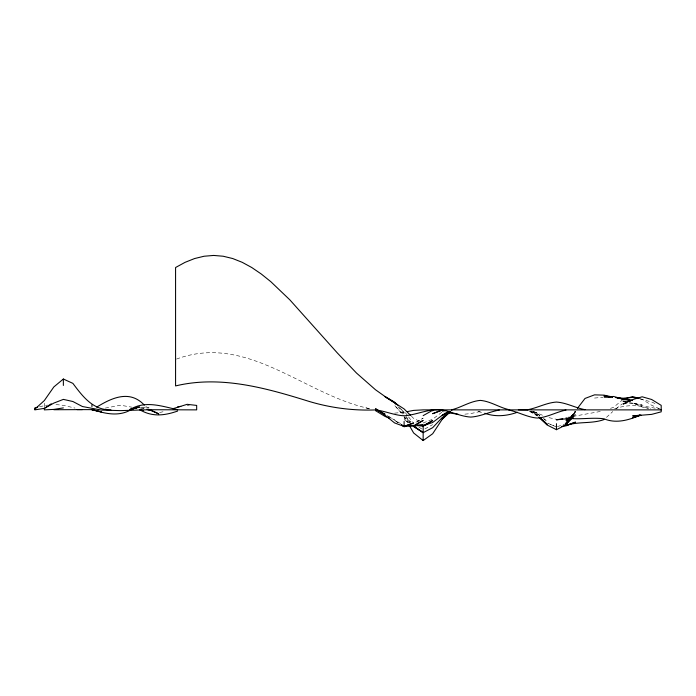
<?xml version="1.0" encoding="UTF-8"?>
<svg xmlns="http://www.w3.org/2000/svg" width="696" height="696" viewBox="0 0 696 696"><rect width="100%" height="100%" fill="white"/><g stroke="black" fill="none" stroke-linecap="round" stroke-linejoin="round"><path stroke-width="0.52" stroke-dasharray="3.48 2.61" d="M571.929 416.486L575.505 411.493L571.694 416.626M571.059 416.939L574.87 411.745M571.059 417.069L575.505 411.127L571.059 416.747M571.416 417.035L575.505 412.423L569.946 417.008M573.304 416.93L575.505 414.703L573.304 416.782M606.451 417.374L612.793 411.536M623.111 399.391L613.594 407.308L608.826 408.935M615.969 408.891L622.32 403.784M417.087 422.098L423.151 418.105L414.494 423.038M571.172 416.861L575.505 414.007L568.832 416.895M424.882 428.936L432.668 424.63M423.151 423.003L432.668 419.192L442.195 411.988L444.309 411.51M557.409 426.613L565.03 424.029M176.523 359.066C248.002 332.627 305.387 396.024 371.307 408.996M105.261 408.1L120.495 405.237L131.927 407.195M614.542 408.883C626.296 404.611 638.971 404.611 650.725 408.883M39.559 406.708L47.493 405.081M600.257 411.484L571.268 416.721M159.645 412.51L163.882 411.562M480.283 411.484L470.757 413.572L463.353 414.32M394.58 413.163L404.106 412.197M594.549 398.06L603.006 397.268M140.601 408.334L149.066 407.9L142.715 407.195M629.462 403.132L632.638 403.132L642.156 407.03L648.82 408.926M187.154 405.42L189.269 405.646M55.958 404.541L63.362 405.35L75.003 408.074M478.161 411.536L485.042 413.337M661.2 409.318L642.156 405.82L632.638 402.975L642.156 405.029L629.462 402.767M640.042 398.939L651.682 402.01L656.441 404.228M442.195 411.519L444.309 411.971M549.048 417.678L556.461 419.314M640.25 398.764L642.156 399.313L651.682 405.281L659.295 408.691M366.018 407.891L369.82 408.996M533.606 411.649L544.081 415.886M532.649 411.519L537.416 413.067L531.701 411.38L537.416 413.685L539.792 415.564M140.496 407.177L145.255 408.865M531.701 411.693L537.416 413.981L540.009 415.947M556.461 426.935L547.883 423.272L556.461 427.022M419.34 421.167L413.624 418.409L411.432 416.225M530.743 411.44L537.416 414.851M529.795 411.319L537.416 415.512M411.031 421.724L404.106 417.704L409.657 422.811M400.644 423.62L386.793 415.442L394.58 420.045M529.621 411.353L537.416 416.043M398.042 422.585L394.58 420.419L398.042 422.698M409.3 422.924L404.106 419.584L408.43 422.559M418.818 427.005L423.151 429.893M543.472 418.574L546.934 421.202L543.759 418.696M145.89 406.481L147.482 407.856M402.636 413.885L394.58 405.376L403.419 415.616M405.464 417.008L410.222 422.524M397.981 406.681L404.106 413.885M405.376 412.702L407.908 416.034M408.543 416.869L412.354 421.863M406.003 416.425L410.449 422.35M404.106 416.408L407.804 422.846M44.318 403.262L44.318 407.343M537.416 413.233L532.649 411.606L537.416 413.233M537.416 415.147L530.743 411.527L537.416 415.147M404.106 412.371L399.704 407.691L404.106 412.371"/><path stroke-width="1.04" d="M570.737 418.148L565.978 424.804L556.461 429.693L546.934 424.899L541.07 418.896M570.424 417.8L565.978 423.864L570.424 417.913M570.424 418.34L565.978 424.325L572.573 417.67M577.402 408.395L585.023 398.443L594.549 394.85L604.067 395.145L612.532 397.007M570.424 417.556L565.978 423.177L570.737 417.8M450.251 411.632L442.195 419.314L432.668 433.747L423.151 440.559L413.624 432.964L409.396 425.604M566.709 423.02L571.842 418.165M450.129 411.588L442.195 418.922L450.129 411.867M34.8 409.222L44.318 400.574L53.844 386.933L63.362 379.015L72.889 383.374C82.641 396.389 92.994 410.309 110.977 409.857M569.154 417.661L565.978 420.28L569.441 418M449.981 411.667L442.195 417.574L432.668 427.683L423.151 432.668L413.624 426.126L423.151 432.529L413.624 426.578M51.243 403.784L44.318 408.361L34.8 409.874L34.8 407.952L37.654 407.204M408.334 425.63L413.624 426.274L423.151 420.428L414.494 425.23M423.151 415.634L432.668 410.275L432.668 410.849M424.012 425.352L432.668 420.532L423.151 426.265L417.861 425.534M448.859 411.788L442.195 415.347L432.668 422.455L423.151 425.83M96.692 407.143C111.76 397.808 129.778 389.534 144.307 405.098M134.78 408.387L137.643 407.256L130.97 409.77M172.869 408.752L187.154 404.324L196.672 405.42L196.672 409.874L149.066 409.726L120.495 410.623L101.451 410.083L82.406 406.525L72.889 401.514L63.362 399.382L53.844 403.088L44.318 408.395L44.318 409.874L53.844 409.396L63.362 407.9M130.022 410.283C117.807 416.826 104.296 413.476 91.933 409.439L101.451 411.858L91.933 409.927M451.713 409.787C461.526 407.325 470.052 401.288 480.283 400.391C490.497 401.27 498.988 407.377 508.846 409.639M626.922 402.845L623.111 404.019L632.638 399.617L642.156 396.79L651.682 399.495L661.2 405.359L661.2 411.832L651.682 414.372L632.638 415.938L640.042 415.173M625.965 398.547L632.638 396.563L639.302 398.486M641.207 415.234L632.638 417.739L640.25 415.06C629.019 420.166 616.003 423.847 604.067 418.818C591.4 417.121 578.628 420.114 565.978 417.905M517.415 412.25C507.036 415.999 495.578 417.148 485.042 413.337M604.067 419.558C591.809 424.029 578.419 421.245 565.978 425.456L575.505 422.124L565.978 425.874L561.75 426.378M565.978 410.075C556.2 412.006 547.465 417.348 537.416 418.061C527.359 417.348 518.624 412.006 508.846 410.075M527.89 409.683C537.651 407.839 546.447 402.732 556.461 402.062C566.466 402.732 575.261 407.839 585.023 409.683M177.628 411.066C164.352 415.686 152.172 417.156 139.539 409.613L143.35 410.553M130.022 409.361L139.539 407.03L130.022 409.579C145.038 400.165 161.951 406.264 177.628 409.726M499.328 410.048C489.601 411.736 480.701 416.478 470.757 417.078C460.813 416.478 451.922 411.736 442.195 410.048L432.668 413.685L442.195 410.022L442.195 410.849M407.273 411.597L413.624 410.396L423.151 409.874L661.2 409.874M562.803 418.696L556.461 419.827L573.382 418.105M177.628 406.89L180.803 406.403M401.505 424.978L404.106 426.691L413.624 425.387L413.624 426.274M413.624 426.135L423.151 424.995L423.151 440.559M94.047 409.639L77.117 409.605M630.515 401.131L623.111 401.288L625.226 401.775M442.195 409.874C429.023 408.343 417 414.868 404.106 415.808C394.275 415.286 385.262 411.058 375.535 409.918C352.994 410.805 330.478 407.856 308.885 401.357C266.029 388.011 220.545 375.118 175.575 385.923L175.575 267.516L185.093 262.331L194.619 258.538L204.137 256.232L213.663 255.441L223.181 256.232L232.708 258.538L242.225 262.331L251.752 267.516L261.27 274.007L270.796 281.663L289.84 299.854L337.447 353.081L356.491 373.039L375.535 389.786L385.062 396.537L394.58 402.149L397.755 405.168M82.406 409.622L53.844 409.735M417.861 424.969L423.151 424.995M518.372 409.874L527.89 409.953M571.268 417.948L573.382 417.965M411.51 425.326L413.624 425.387M609.357 397.085L604.067 396.859L613.594 396.468L623.111 399.069L617.822 398.069M458.064 414.216L448.537 412.885M615.708 397.459L623.111 398.234L632.638 397.381L637.928 398.495M617.822 398.103L632.638 400.557L615.708 397.581M612.532 397.12L604.067 395.911L610.418 397.016M147.161 409.535L149.066 410.214M389.821 418.252L385.062 416.452L375.535 410.666M149.066 409.7L158.584 413.781L158.584 414.581M150.971 410.144L158.584 413.781M375.535 409.457L385.062 414.285L375.535 408.735L385.062 415.26L394.58 422.924L404.106 426.439L413.624 422.924L404.106 426.361L401.505 424.743M539 417.409L546.934 424.229L541.07 418.635M539 416.982L546.934 424.325L541.07 418.496M410.692 415.495L404.106 408.935L385.062 396.703L394.58 402.68L395.937 404.28M556.461 423.69L556.461 429.693M451.713 409.97L451.713 410.457M404.106 421.463L404.106 426.691M91.933 404.802L91.933 406.577M63.362 379.015L63.362 385.454M448.25 411.797L442.195 415.321L448.25 411.815"/></g></svg>
